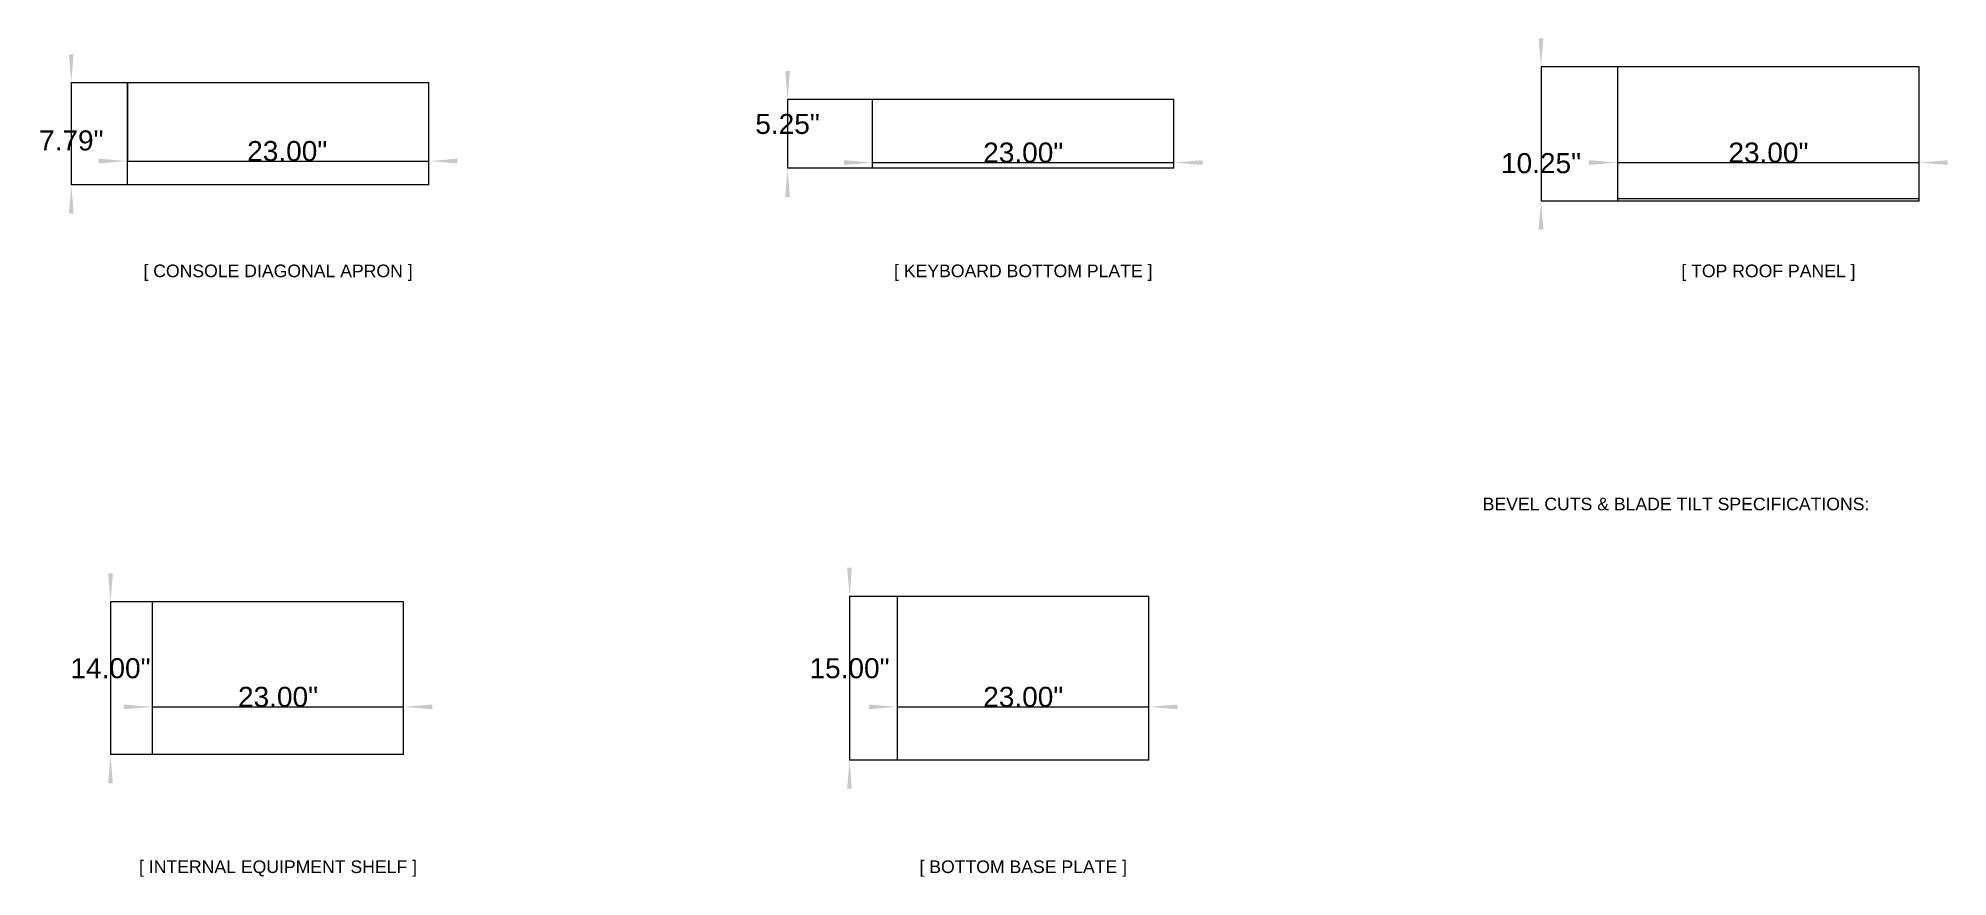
# Model space of a CAD drawing. Header units: millimetres. Extents: x 43 to 376, y 65 to 212.
import ezdxf
from ezdxf.enums import TextEntityAlignment as Align

# ---------------------------------------------------------------- set-up
doc = ezdxf.new("R2010")
doc.units = ezdxf.units.MM
doc.layers.get('0').update_dxf_attribs({"linetype": 'CONTINUOUS'})
for name, color, linetype in [('Annotation_Label_Apron', 7, 'CONTINUOUS'), ('Annotation_Label_Base', 7, 'CONTINUOUS'), ('Annotation_Label_KB_Plate', 7, 'CONTINUOUS'), ('Annotation_Label_Roof', 7, 'CONTINUOUS'), ('Annotation_Label_Shelf', 7, 'CONTINUOUS'), ('Annotation_Sheet2_Table', 7, 'CONTINUOUS'), ('DimExtent', 7, 'CONTINUOUS'), ('DimExtent001', 7, 'CONTINUOUS'), ('DimExtent002', 7, 'CONTINUOUS'), ('DimExtent003', 7, 'CONTINUOUS'), ('DimExtent004', 7, 'CONTINUOUS'), ('DimExtent005', 7, 'CONTINUOUS'), ('DimExtent006', 7, 'CONTINUOUS'), ('DimExtent007', 7, 'CONTINUOUS'), ('DimExtent008', 7, 'CONTINUOUS'), ('DimExtent009', 7, 'CONTINUOUS'), ('View_Base_Plate', 7, 'CONTINUOUS'), ('View_Console_Apron', 7, 'CONTINUOUS'), ('View_Equip_Shelf', 7, 'CONTINUOUS'), ('View_KB_Plate', 7, 'CONTINUOUS'), ('View_Roof_Panel', 7, 'CONTINUOUS')]:
    doc.layers.add(name, color=color, linetype=linetype)
doc.styles.get("Standard").update_dxf_attribs({"font": 'arial.ttf'})
doc.dimstyles.get("Standard").update_dxf_attribs({"dimscale": 0, "dimtxt": 2.5, "dimasz": 2.5, "dimexe": 1.25, "dimexo": 0.625, "dimtad": 1, "dimtxsty": 'STANDARD', "dimcen": 2.5, "dimazin": 3, "dimtfac": 1, "dimtmove": 0, "dimatfit": 3})

# ---------------------------------------------------------------- blocks, each defined once
blk = doc.blocks.new('*DimExtent')
at = {"color": 0}
for points in [[(53.711, 189.847), (53.711, 190.681), (58.711, 190.264)], [(53.711, 189.847), (53.711, 190.681), (58.711, 190.264)], [(116.289, 189.847), (116.289, 190.681), (111.289, 190.264)], [(116.289, 189.847), (116.289, 190.681), (111.289, 190.264)]]:
    blk.add_solid(points, dxfattribs=at)
at = {"layer": 'DimExtent'}
for p, q in [((58.711, 203.9), (58.711, 190.264)), ((58.711, 203.9), (58.711, 190.264)), ((58.711, 190.264), (111.289, 190.264)), ((58.711, 190.264), (111.289, 190.264)), ((111.289, 186.1), (111.289, 190.264)), ((111.289, 186.1), (111.289, 190.264))]:
    blk.add_line(p, q, dxfattribs=at)
blk.add_text('23.00"', height=3.5, dxfattribs=at).set_placement((86.6033, 190.264), align=Align.CENTER)
blk.add_text('23.00"', height=3.5, dxfattribs=at).set_placement((86.6033, 190.264), align=Align.CENTER)
blk = doc.blocks.new('*DimExtent001')
at = {"color": 0}
for points in [[(48.5139, 208.9), (49.3472, 208.9), (48.9305, 203.9)], [(48.5139, 208.9), (49.3472, 208.9), (48.9305, 203.9)], [(48.5139, 181.1), (49.3472, 181.1), (48.9305, 186.1)], [(48.5139, 181.1), (49.3472, 181.1), (48.9305, 186.1)]]:
    blk.add_solid(points, dxfattribs=at)
at = {"layer": 'DimExtent001'}
for p, q in [((111.289, 203.9), (48.9305, 203.9)), ((48.9305, 203.9), (48.9305, 186.1)), ((111.289, 203.9), (48.9305, 203.9)), ((48.9305, 203.9), (48.9305, 186.1)), ((111.289, 186.1), (48.9305, 186.1)), ((111.289, 186.1), (48.9305, 186.1))]:
    blk.add_line(p, q, dxfattribs=at)
blk.add_text('7.79"', height=3.5, dxfattribs=at).set_placement((48.9305, 192.118), align=Align.CENTER)
blk.add_text('7.79"', height=3.5, dxfattribs=at).set_placement((48.9305, 192.118), align=Align.CENTER)
blk = doc.blocks.new('*DimExtent002')
at = {"color": 0}
for points in [[(183.711, 190.417), (183.711, 189.583), (188.711, 190)], [(183.711, 190.417), (183.711, 189.583), (188.711, 190)], [(246.289, 190.417), (246.289, 189.583), (241.289, 190)], [(246.289, 190.417), (246.289, 189.583), (241.289, 190)]]:
    blk.add_solid(points, dxfattribs=at)
at = {"layer": 'DimExtent002'}
for p, q in [((188.711, 188.999), (188.711, 190)), ((188.711, 190), (241.289, 190)), ((188.711, 188.999), (188.711, 190)), ((188.711, 190), (241.289, 190)), ((241.289, 188.999), (241.289, 190)), ((241.289, 188.999), (241.289, 190))]:
    blk.add_line(p, q, dxfattribs=at)
blk.add_text('23.00"', height=3.5, dxfattribs=at).set_placement((215, 190), align=Align.CENTER)
blk.add_text('23.00"', height=3.5, dxfattribs=at).set_placement((215, 190), align=Align.CENTER)
blk = doc.blocks.new('*DimExtent003')
at = {"color": 0}
for points in [[(173.47, 206.001), (174.304, 206.001), (173.887, 201.001)], [(173.47, 206.001), (174.304, 206.001), (173.887, 201.001)], [(173.47, 183.999), (174.304, 183.999), (173.887, 188.999)], [(173.47, 183.999), (174.304, 183.999), (173.887, 188.999)]]:
    blk.add_solid(points, dxfattribs=at)
at = {"layer": 'DimExtent003'}
for p, q in [((241.289, 201.001), (173.887, 201.001)), ((173.887, 201.001), (173.887, 188.999)), ((241.289, 201.001), (173.887, 201.001)), ((173.887, 201.001), (173.887, 188.999)), ((241.289, 188.999), (173.887, 188.999)), ((241.289, 188.999), (173.887, 188.999))]:
    blk.add_line(p, q, dxfattribs=at)
blk.add_text('5.25"', height=3.5, dxfattribs=at).set_placement((173.887, 195), align=Align.CENTER)
blk.add_text('5.25"', height=3.5, dxfattribs=at).set_placement((173.887, 195), align=Align.CENTER)
blk = doc.blocks.new('*DimExtent004')
at = {"color": 0}
for points in [[(313.711, 190.417), (313.711, 189.583), (318.711, 190)], [(313.711, 190.417), (313.711, 189.583), (318.711, 190)], [(376.289, 190.417), (376.289, 189.583), (371.289, 190)], [(376.289, 190.417), (376.289, 189.583), (371.289, 190)]]:
    blk.add_solid(points, dxfattribs=at)
at = {"layer": 'DimExtent004'}
for p, q in [((318.711, 183.284), (318.711, 190)), ((318.711, 190), (371.289, 190)), ((318.711, 183.284), (318.711, 190)), ((318.711, 190), (371.289, 190)), ((371.289, 183.284), (371.289, 190)), ((371.289, 183.284), (371.289, 190))]:
    blk.add_line(p, q, dxfattribs=at)
blk.add_text('23.00"', height=3.5, dxfattribs=at).set_placement((345, 190), align=Align.CENTER)
blk.add_text('23.00"', height=3.5, dxfattribs=at).set_placement((345, 190), align=Align.CENTER)
blk = doc.blocks.new('*DimExtent005')
at = {"color": 0}
for points in [[(304.911, 211.716), (305.745, 211.716), (305.328, 206.716)], [(304.911, 211.716), (305.745, 211.716), (305.328, 206.716)], [(304.911, 178.284), (305.745, 178.284), (305.328, 183.284)], [(304.911, 178.284), (305.745, 178.284), (305.328, 183.284)]]:
    blk.add_solid(points, dxfattribs=at)
at = {"layer": 'DimExtent005'}
for p, q in [((371.289, 206.716), (305.328, 206.716)), ((305.328, 206.716), (305.328, 183.284)), ((371.289, 206.716), (305.328, 206.716)), ((305.328, 206.716), (305.328, 183.284)), ((371.289, 183.284), (305.328, 183.284)), ((371.289, 183.284), (305.328, 183.284))]:
    blk.add_line(p, q, dxfattribs=at)
blk.add_text('10.25"', height=3.5, dxfattribs=at).set_placement((305.328, 188.155), align=Align.CENTER)
blk.add_text('10.25"', height=3.5, dxfattribs=at).set_placement((305.328, 188.155), align=Align.CENTER)
blk = doc.blocks.new('*DimExtent006')
at = {"color": 0}
for points in [[(58.0925, 95.4167), (58.0925, 94.5833), (63.0925, 95)], [(58.0925, 95.4167), (58.0925, 94.5833), (63.0925, 95)], [(111.907, 95.4167), (111.907, 94.5833), (106.907, 95)], [(111.907, 95.4167), (111.907, 94.5833), (106.907, 95)]]:
    blk.add_solid(points, dxfattribs=at)
at = {"layer": 'DimExtent006'}
for p, q in [((63.0925, 86.665), (63.0925, 95)), ((63.0925, 95), (106.907, 95)), ((63.0925, 86.665), (63.0925, 95)), ((63.0925, 95), (106.907, 95)), ((106.907, 86.665), (106.907, 95)), ((106.907, 86.665), (106.907, 95))]:
    blk.add_line(p, q, dxfattribs=at)
blk.add_text('23.00"', height=3.5, dxfattribs=at).set_placement((85, 95), align=Align.CENTER)
blk.add_text('23.00"', height=3.5, dxfattribs=at).set_placement((85, 95), align=Align.CENTER)
blk = doc.blocks.new('*DimExtent007')
at = {"color": 0}
for points in [[(55.3588, 118.335), (56.1921, 118.335), (55.7754, 113.335)], [(55.3588, 118.335), (56.1921, 118.335), (55.7754, 113.335)], [(55.3588, 81.665), (56.1921, 81.665), (55.7754, 86.665)], [(55.3588, 81.665), (56.1921, 81.665), (55.7754, 86.665)]]:
    blk.add_solid(points, dxfattribs=at)
at = {"layer": 'DimExtent007'}
for p, q in [((106.907, 113.335), (55.7754, 113.335)), ((55.7754, 113.335), (55.7754, 86.665)), ((106.907, 113.335), (55.7754, 113.335)), ((55.7754, 113.335), (55.7754, 86.665)), ((106.907, 86.665), (55.7754, 86.665)), ((106.907, 86.665), (55.7754, 86.665))]:
    blk.add_line(p, q, dxfattribs=at)
blk.add_text('14.00"', height=3.5, dxfattribs=at).set_placement((55.7754, 100), align=Align.CENTER)
blk.add_text('14.00"', height=3.5, dxfattribs=at).set_placement((55.7754, 100), align=Align.CENTER)
blk = doc.blocks.new('*DimExtent008')
at = {"color": 0}
for points in [[(188.092, 95.4167), (188.092, 94.5833), (193.092, 95)], [(188.092, 95.4167), (188.092, 94.5833), (193.092, 95)], [(241.907, 95.4167), (241.907, 94.5833), (236.907, 95)], [(241.907, 95.4167), (241.907, 94.5833), (236.907, 95)]]:
    blk.add_solid(points, dxfattribs=at)
at = {"layer": 'DimExtent008'}
for p, q in [((193.092, 85.7125), (193.092, 95)), ((193.092, 95), (236.907, 95)), ((193.092, 85.7125), (193.092, 95)), ((193.092, 95), (236.907, 95)), ((236.907, 85.7125), (236.907, 95)), ((236.907, 85.7125), (236.907, 95))]:
    blk.add_line(p, q, dxfattribs=at)
blk.add_text('23.00"', height=3.5, dxfattribs=at).set_placement((215, 95), align=Align.CENTER)
blk.add_text('23.00"', height=3.5, dxfattribs=at).set_placement((215, 95), align=Align.CENTER)
blk = doc.blocks.new('*DimExtent009')
at = {"color": 0}
for points in [[(184.278, 119.288), (185.111, 119.288), (184.695, 114.288)], [(184.278, 119.288), (185.111, 119.288), (184.695, 114.288)], [(184.278, 80.7125), (185.111, 80.7125), (184.695, 85.7125)], [(184.278, 80.7125), (185.111, 80.7125), (184.695, 85.7125)]]:
    blk.add_solid(points, dxfattribs=at)
at = {"layer": 'DimExtent009'}
for p, q in [((236.907, 114.288), (184.695, 114.288)), ((184.695, 114.288), (184.695, 85.7125)), ((236.907, 114.288), (184.695, 114.288)), ((184.695, 114.288), (184.695, 85.7125)), ((236.907, 85.7125), (184.695, 85.7125)), ((236.907, 85.7125), (184.695, 85.7125))]:
    blk.add_line(p, q, dxfattribs=at)
blk.add_text('15.00"', height=3.5, dxfattribs=at).set_placement((184.695, 100), align=Align.CENTER)
blk.add_text('15.00"', height=3.5, dxfattribs=at).set_placement((184.695, 100), align=Align.CENTER)

msp = doc.modelspace()

# ---------------------------------------------------------------- linework, layer by layer
at = {"layer": 'View_Base_Plate'}
for p, q in [((236.907, 114.287), (193.093, 114.287)), ((193.093, 85.713), (193.093, 114.287)), ((236.907, 85.713), (236.907, 114.287)), ((236.907, 85.713), (193.093, 85.713))]:
    msp.add_line(p, q, dxfattribs=at)
at = {"layer": 'View_Console_Apron'}
for p, q in [((111.289, 203.9), (58.711, 203.9)), ((58.711, 186.1), (58.711, 203.9)), ((111.289, 186.1), (111.289, 203.9)), ((111.289, 186.1), (58.711, 186.1))]:
    msp.add_line(p, q, dxfattribs=at)
at = {"layer": 'View_Equip_Shelf'}
for p, q in [((106.907, 113.335), (63.093, 113.335)), ((63.093, 86.665), (63.093, 113.335)), ((106.907, 86.665), (106.907, 113.335)), ((106.907, 86.665), (63.093, 86.665))]:
    msp.add_line(p, q, dxfattribs=at)
at = {"layer": 'View_KB_Plate'}
for p, q in [((241.289, 201.001), (188.711, 201.001)), ((188.711, 188.999), (188.711, 201.001)), ((241.289, 188.999), (241.289, 201.001)), ((241.289, 188.999), (188.711, 188.999))]:
    msp.add_line(p, q, dxfattribs=at)
at = {"layer": 'View_Roof_Panel'}
for p, q in [((371.289, 206.716), (318.711, 206.716)), ((318.711, 183.674), (318.711, 206.716)), ((371.289, 183.674), (371.289, 206.716)), ((371.289, 183.674), (318.711, 183.674)), ((318.711, 183.284), (318.711, 183.674)), ((371.289, 183.284), (318.711, 183.284)), ((371.289, 183.284), (371.289, 183.674))]:
    msp.add_line(p, q, dxfattribs=at)

# ---------------------------------------------------------------- texts
at = {"layer": 'Annotation_Label_Apron'}
msp.add_text('[ CONSOLE DIAGONAL APRON ]', height=2.2, dxfattribs=at).set_placement((85, 170), align=Align.CENTER)
at = {"layer": 'Annotation_Label_Base'}
msp.add_text('[ BOTTOM BASE PLATE ]', height=2.2, dxfattribs=at).set_placement((215, 66), align=Align.CENTER)
at = {"layer": 'Annotation_Label_KB_Plate'}
msp.add_text('[ KEYBOARD BOTTOM PLATE ]', height=2.2, dxfattribs=at).set_placement((215, 170), align=Align.CENTER)
at = {"layer": 'Annotation_Label_Roof'}
msp.add_text('[ TOP ROOF PANEL ]', height=2.2, dxfattribs=at).set_placement((345, 170), align=Align.CENTER)
at = {"layer": 'Annotation_Label_Shelf'}
msp.add_text('[ INTERNAL EQUIPMENT SHELF ]', height=2.2, dxfattribs=at).set_placement((85, 66), align=Align.CENTER)
at = {"layer": 'Annotation_Sheet2_Table'}
msp.add_text('BEVEL CUTS & BLADE TILT SPECIFICATIONS:', height=2.2, dxfattribs=at).set_placement((328.876, 129.312), align=Align.CENTER)

# ---------------------------------------------------------------- dimensions: what is measured, and where the dimension line sits
at = {"layer": 'DimExtent'}
dim = msp.add_linear_dim(base=(86.603, 190.264), p1=(58.711, 203.9), p2=(111.289, 186.1), text='23.00"', dimstyle='STANDARD', dxfattribs=at)
dim.commit()
dim.dimension.update_dxf_attribs({"geometry": '*DimExtent', "text_midpoint": (85, 195)})
dim = msp.add_linear_dim(base=(86.603, 190.264), p1=(58.711, 203.9), p2=(111.289, 186.1), text='23.00"', dimstyle='STANDARD', dxfattribs=at)
dim.commit()
dim.dimension.update_dxf_attribs({"geometry": '*DimExtent', "text_midpoint": (85, 195)})
at = {"layer": 'DimExtent001'}
dim = msp.add_linear_dim(base=(48.931, 192.118), p1=(111.289, 203.9), p2=(111.289, 186.1), angle=90, text='7.79"', dimstyle='STANDARD', dxfattribs=at)
dim.commit()
dim.dimension.update_dxf_attribs({"geometry": '*DimExtent001', "text_midpoint": (43.931, 192.118)})
dim = msp.add_linear_dim(base=(48.931, 192.118), p1=(111.289, 203.9), p2=(111.289, 186.1), angle=90, text='7.79"', dimstyle='STANDARD', dxfattribs=at)
dim.commit()
dim.dimension.update_dxf_attribs({"geometry": '*DimExtent001', "text_midpoint": (43.931, 192.118)})
at = {"layer": 'DimExtent002'}
dim = msp.add_linear_dim(base=(215, 190), p1=(188.711, 188.999), p2=(241.289, 188.999), text='23.00"', dimstyle='STANDARD', dxfattribs=at)
dim.commit()
dim.dimension.update_dxf_attribs({"geometry": '*DimExtent002', "text_midpoint": (215, 195)})
dim = msp.add_linear_dim(base=(215, 190), p1=(188.711, 188.999), p2=(241.289, 188.999), text='23.00"', dimstyle='STANDARD', dxfattribs=at)
dim.commit()
dim.dimension.update_dxf_attribs({"geometry": '*DimExtent002', "text_midpoint": (215, 195)})
at = {"layer": 'DimExtent003'}
dim = msp.add_linear_dim(base=(173.887, 195), p1=(241.289, 201.001), p2=(241.289, 188.999), angle=90, text='5.25"', dimstyle='STANDARD', dxfattribs=at)
dim.commit()
dim.dimension.update_dxf_attribs({"geometry": '*DimExtent003', "text_midpoint": (168.887, 195)})
dim = msp.add_linear_dim(base=(173.887, 195), p1=(241.289, 201.001), p2=(241.289, 188.999), angle=90, text='5.25"', dimstyle='STANDARD', dxfattribs=at)
dim.commit()
dim.dimension.update_dxf_attribs({"geometry": '*DimExtent003', "text_midpoint": (168.887, 195)})
at = {"layer": 'DimExtent004'}
dim = msp.add_linear_dim(base=(345, 190), p1=(318.711, 183.284), p2=(371.289, 183.284), text='23.00"', dimstyle='STANDARD', dxfattribs=at)
dim.commit()
dim.dimension.update_dxf_attribs({"geometry": '*DimExtent004', "text_midpoint": (345, 195)})
dim = msp.add_linear_dim(base=(345, 190), p1=(318.711, 183.284), p2=(371.289, 183.284), text='23.00"', dimstyle='STANDARD', dxfattribs=at)
dim.commit()
dim.dimension.update_dxf_attribs({"geometry": '*DimExtent004', "text_midpoint": (345, 195)})
at = {"layer": 'DimExtent005'}
dim = msp.add_linear_dim(base=(305.328, 188.155), p1=(371.289, 206.716), p2=(371.289, 183.284), angle=90, text='10.25"', dimstyle='STANDARD', dxfattribs=at)
dim.commit()
dim.dimension.update_dxf_attribs({"geometry": '*DimExtent005', "text_midpoint": (300.328, 188.155)})
dim = msp.add_linear_dim(base=(305.328, 188.155), p1=(371.289, 206.716), p2=(371.289, 183.284), angle=90, text='10.25"', dimstyle='STANDARD', dxfattribs=at)
dim.commit()
dim.dimension.update_dxf_attribs({"geometry": '*DimExtent005', "text_midpoint": (300.328, 188.155)})
at = {"layer": 'DimExtent006'}
dim = msp.add_linear_dim(base=(85, 95), p1=(63.093, 86.665), p2=(106.907, 86.665), text='23.00"', dimstyle='STANDARD', dxfattribs=at)
dim.commit()
dim.dimension.update_dxf_attribs({"geometry": '*DimExtent006', "text_midpoint": (85, 100)})
dim = msp.add_linear_dim(base=(85, 95), p1=(63.093, 86.665), p2=(106.907, 86.665), text='23.00"', dimstyle='STANDARD', dxfattribs=at)
dim.commit()
dim.dimension.update_dxf_attribs({"geometry": '*DimExtent006', "text_midpoint": (85, 100)})
at = {"layer": 'DimExtent007'}
dim = msp.add_linear_dim(base=(55.775, 100), p1=(106.907, 113.335), p2=(106.907, 86.665), angle=90, text='14.00"', dimstyle='STANDARD', dxfattribs=at)
dim.commit()
dim.dimension.update_dxf_attribs({"geometry": '*DimExtent007', "text_midpoint": (50.775, 100)})
dim = msp.add_linear_dim(base=(55.775, 100), p1=(106.907, 113.335), p2=(106.907, 86.665), angle=90, text='14.00"', dimstyle='STANDARD', dxfattribs=at)
dim.commit()
dim.dimension.update_dxf_attribs({"geometry": '*DimExtent007', "text_midpoint": (50.775, 100)})
at = {"layer": 'DimExtent008'}
dim = msp.add_linear_dim(base=(215, 95), p1=(193.093, 85.713), p2=(236.907, 85.713), text='23.00"', dimstyle='STANDARD', dxfattribs=at)
dim.commit()
dim.dimension.update_dxf_attribs({"geometry": '*DimExtent008', "text_midpoint": (215, 100)})
dim = msp.add_linear_dim(base=(215, 95), p1=(193.093, 85.713), p2=(236.907, 85.713), text='23.00"', dimstyle='STANDARD', dxfattribs=at)
dim.commit()
dim.dimension.update_dxf_attribs({"geometry": '*DimExtent008', "text_midpoint": (215, 100)})
at = {"layer": 'DimExtent009'}
dim = msp.add_linear_dim(base=(184.695, 100), p1=(236.907, 114.287), p2=(236.907, 85.713), angle=90, text='15.00"', dimstyle='STANDARD', dxfattribs=at)
dim.commit()
dim.dimension.update_dxf_attribs({"geometry": '*DimExtent009', "text_midpoint": (179.695, 100)})
dim = msp.add_linear_dim(base=(184.695, 100), p1=(236.907, 114.287), p2=(236.907, 85.713), angle=90, text='15.00"', dimstyle='STANDARD', dxfattribs=at)
dim.commit()
dim.dimension.update_dxf_attribs({"geometry": '*DimExtent009', "text_midpoint": (179.695, 100)})

doc.saveas('drawing.dxf')
